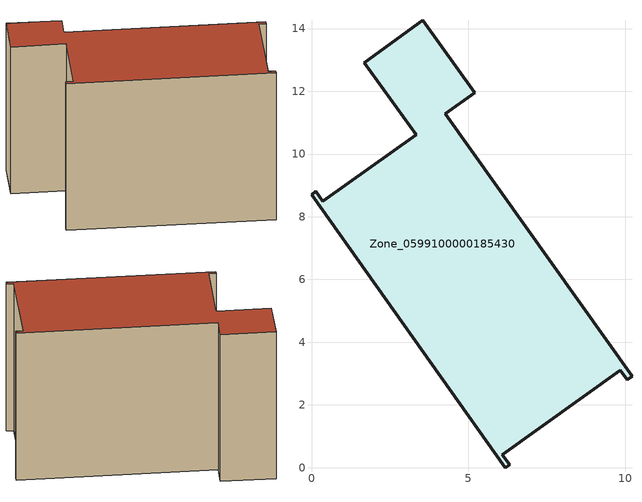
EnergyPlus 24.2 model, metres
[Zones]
Zone_0599100000185430
 floor ground (C_G): 3.34,10.62 1.68,12.91 3.55,14.26 5.2,11.95 4.27,11.29 10.22,2.91 10.07,2.8 9.85,3.1 6.09,0.41 6.32,0.1 6.18,0 0,8.71 0.14,8.81 0.36,8.5 z0
 wall outside (C_F): 5.2,11.95 3.55,14.26 1.68,12.91 3.34,10.62 0.36,8.5 0.14,8.81 0,8.71 6.18,0 6.32,0.1 6.09,0.41 9.85,3.1 10.07,2.8 10.22,2.91 4.27,11.29 5.2,11.95 z0:8.73
 roof outside (C_R): 10.22,2.91 4.27,11.29 5.2,11.95 3.55,14.26 1.68,12.91 3.34,10.62 0.36,8.5 0.14,8.81 0,8.71 6.18,0 6.32,0.1 6.09,0.41 9.85,3.1 10.07,2.8 z8.73
[BUILDING]
Pand.0599100000185430: North Axis=0; Terrain=City; Loads Convergence Tolerance Value=0.04; Temperature Convergence Tolerance Value=0.4; Solar Distribution=FullExterior; Maximum Number of Warmup Days=25; Minimum Number of Warmup Days=1
[Site:Location]
Rotterdam.The.Hague.AP_ZH_NLD Design_Conditions: Latitude=51.96; Longitude=4.45; Time Zone=1; Elevation=-4.5
[SITE:GROUNDTEMPERATURE:BUILDINGSURFACE]
18, 18, 18, 18, 18, 18, 18, 18, 18, 18, 18, 18
[MATERIAL] Thermal Absorptance=0.9; Solar Absorptance=0.7; Visible Absorptance=0.7
Name | Roughness | Thickness | Conductivity | Density | Specific Heat
G.TI.1975-1991 | MediumSmooth | 0.15 | 0.288461 | 540 | 1210
F.TI.1975-1991 | Rough | 0.3 | 0.230769 | 1920 | 840
R.TI.1975-1991 | MediumRough | 0.2 | 0.153846 | 1500 | 1000
[CONSTRUCTION]
C_G: G.TI.1975-1991
C_F: F.TI.1975-1991
C_R: R.TI.1975-1991
[ZONE]
Zone_0599100000185430: Type=1; Multiplier=1; Ceiling Height=Autocalculate; Volume=Autocalculate; Floor Area=autocalculate; Part of Total Floor Area=Yes
[ZONEINFILTRATION:DESIGNFLOWRATE]
Infil_Zone_0599100000185430: Zone or ZoneList or Space or SpaceList=Zone_0599100000185430; Schedule=AlwaysOn; Design Flow Rate Calculation Method=Flow/Area; Flow Rate per Floor Area=0.003; Constant Term Coefficient=1; Temperature Term Coefficient=0; Velocity Term Coefficient=0; Velocity Squared Term Coefficient=0
[HVACTEMPLATE:ZONE:IDEALLOADSAIRSYSTEM]
Zone_0599100000185430: Maximum Heating Supply Air Temperature=50; Minimum Cooling Supply Air Temperature=13; Maximum Heating Supply Air Humidity Ratio=0.0156; Minimum Cooling Supply Air Humidity Ratio=0.0077; Heating Limit=NoLimit; Cooling Limit=NoLimit; Dehumidification Control Type=ConstantSensibleHeatRatio; Cooling Sensible Heat Ratio=0.7; Dehumidification Setpoint=60; Humidification Control Type=None; Humidification Setpoint=30; Outdoor Air Method=None; Outdoor Air Flow Rate per Person=0.00944; Outdoor Air Flow Rate per Zone Floor Area=0; Outdoor Air Flow Rate per Zone=0; Demand Controlled Ventilation Type=None; Outdoor Air Economizer Type=NoEconomizer; Heat Recovery Type=None; Sensible Heat Recovery Effectiveness=0.7; Latent Heat Recovery Effectiveness=0.65
[ZONECONTROL:THERMOSTAT]
ThermostatControl_Zone_0599100000185430: Zone or ZoneList=Zone_0599100000185430; Control Type Schedule=DualSetpointControlType; Control 1=Thermostat_Zone_0599100000185430; Temperature Difference Between Cutout And Setpoint=0
[THERMOSTATSETPOINT:DUALSETPOINT]
Thermostat_Zone_0599100000185430: Heating Setpoint Temperature Schedule=HeatingSetpoint_Zone_0599100000185430; Cooling Setpoint Temperature Schedule=CoolingSetpoint_Zone_0599100000185430
[SCHEDULE:COMPACT]
HeatingSetpoint_Zone_0599100000185430: Through: 12/31, For: AllDays, Until: 24:00, 21
CoolingSetpoint_Zone_0599100000185430: Through: 12/31, For: AllDays, Until: 24:00, 24
DualSetpointControlType: Through: 12/31, For: AllDays, Until: 24:00, 4
AlwaysOn: Through: 12/31, For: AllDays, Until: 24:00, 1
